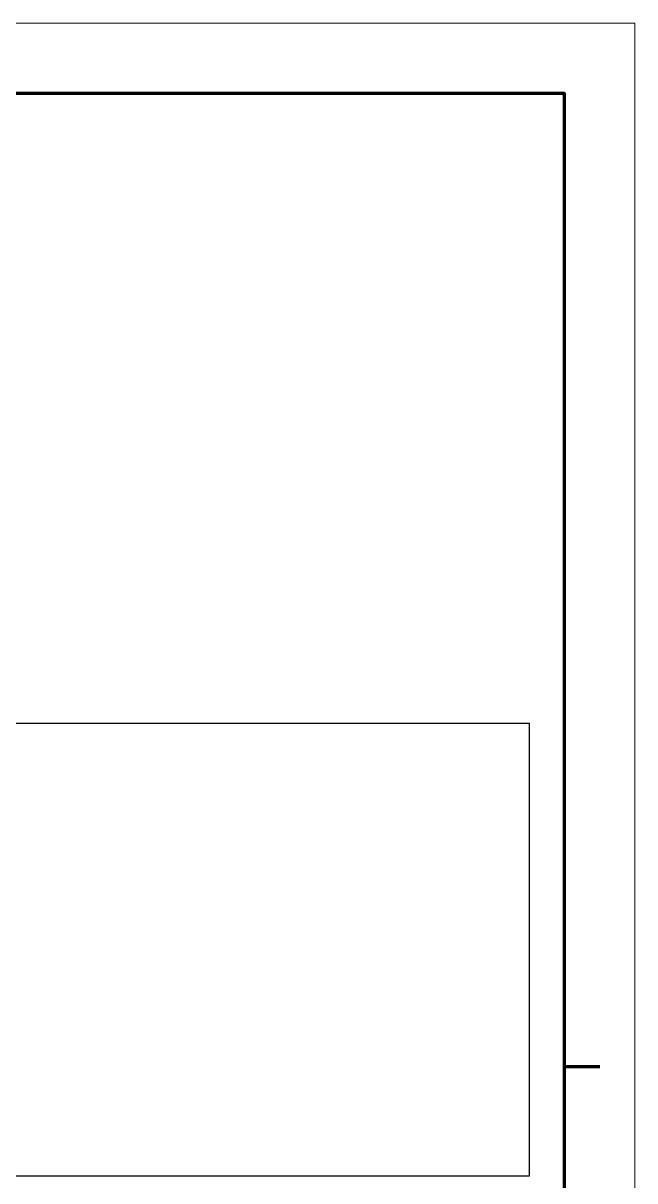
# Model space of a CAD drawing. Header units: millimetres. Extents: x 0 to 420, y 0 to 297.
# Drawn here: x 332.9 to 420, y 132.3 to 297 of the extents above; entities that cross this region are included whole.
import ezdxf

# ---------------------------------------------------------------- set-up
doc = ezdxf.new("R2010")
doc.units = ezdxf.units.MM
doc.header["$LTSCALE"] = 0.5
for name, color, linetype, lineweight in [('AUXILIAR', 9, 'CONTINUOUS', 13), ('FINO', 7, 'CONTINUOUS', 25), ('HOJA', 8, 'CONTINUOUS', 13), ('RECUADRO', 7, 'CONTINUOUS', 70)]:
    doc.layers.add(name, color=color, linetype=linetype, lineweight=lineweight)
picture_1 = doc.add_image_def('image1.png', size_in_pixel=(2000, 1250))

msp = doc.modelspace()

# ---------------------------------------------------------------- linework, layer by layer
at = {"layer": 'FINO'}
msp.add_lwpolyline([(302, 133), (405, 133), (405, 197.375), (302, 197.375)], close=True, dxfattribs=at)
at = {"layer": 'HOJA'}
msp.add_lwpolyline([(0, 0), (420, 0), (420, 297), (0, 297)], close=True, dxfattribs=at)
at = {"layer": 'RECUADRO'}
msp.add_line((415, 148.5), (410, 148.5), dxfattribs=at)
msp.add_lwpolyline([(20, 10), (410, 10), (410, 287), (20, 287)], close=True, dxfattribs=at)

# ---------------------------------------------------------------- pictures from other files: only their frames are drawn
at = {"layer": 'AUXILIAR'}
image = msp.add_image(picture_1, insert=(302, 133), size_in_units=(103, 64.375), dxfattribs=at)

doc.saveas('drawing.dxf')
